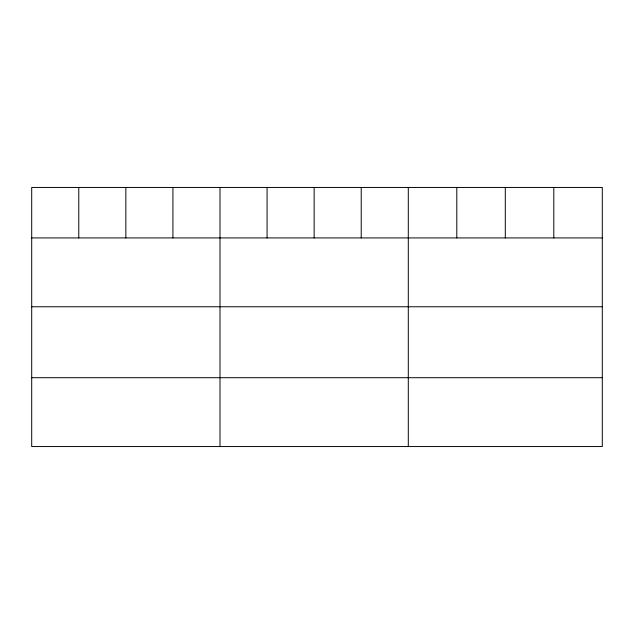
<?xml version="1.0" encoding="UTF-8"?>
<svg xmlns="http://www.w3.org/2000/svg" width="634" height="634" viewBox="0 0 634 634"><rect width="100%" height="100%" fill="white"/><g stroke="black" fill="none" stroke-linecap="round" stroke-linejoin="round"><path stroke-width="0.95" d="M602.3 237.924L602.3 446.55L31.7 446.55L31.7 187.45L602.3 187.45L602.3 237.924L31.7 237.924M31.7 306.769L602.3 306.769M31.7 377.706L602.3 377.706M553.799 187.45L553.799 237.924M505.298 187.45L505.298 237.924M456.797 187.45L456.797 237.924M408.296 187.45L408.296 446.55M361.221 187.45L361.221 237.924M314.147 187.45L314.147 237.924M267.072 187.45L267.072 237.924M219.998 187.45L219.998 446.55M172.923 187.45L172.923 237.924M125.849 187.45L125.849 237.924M78.775 187.45L78.775 237.924"/></g></svg>
